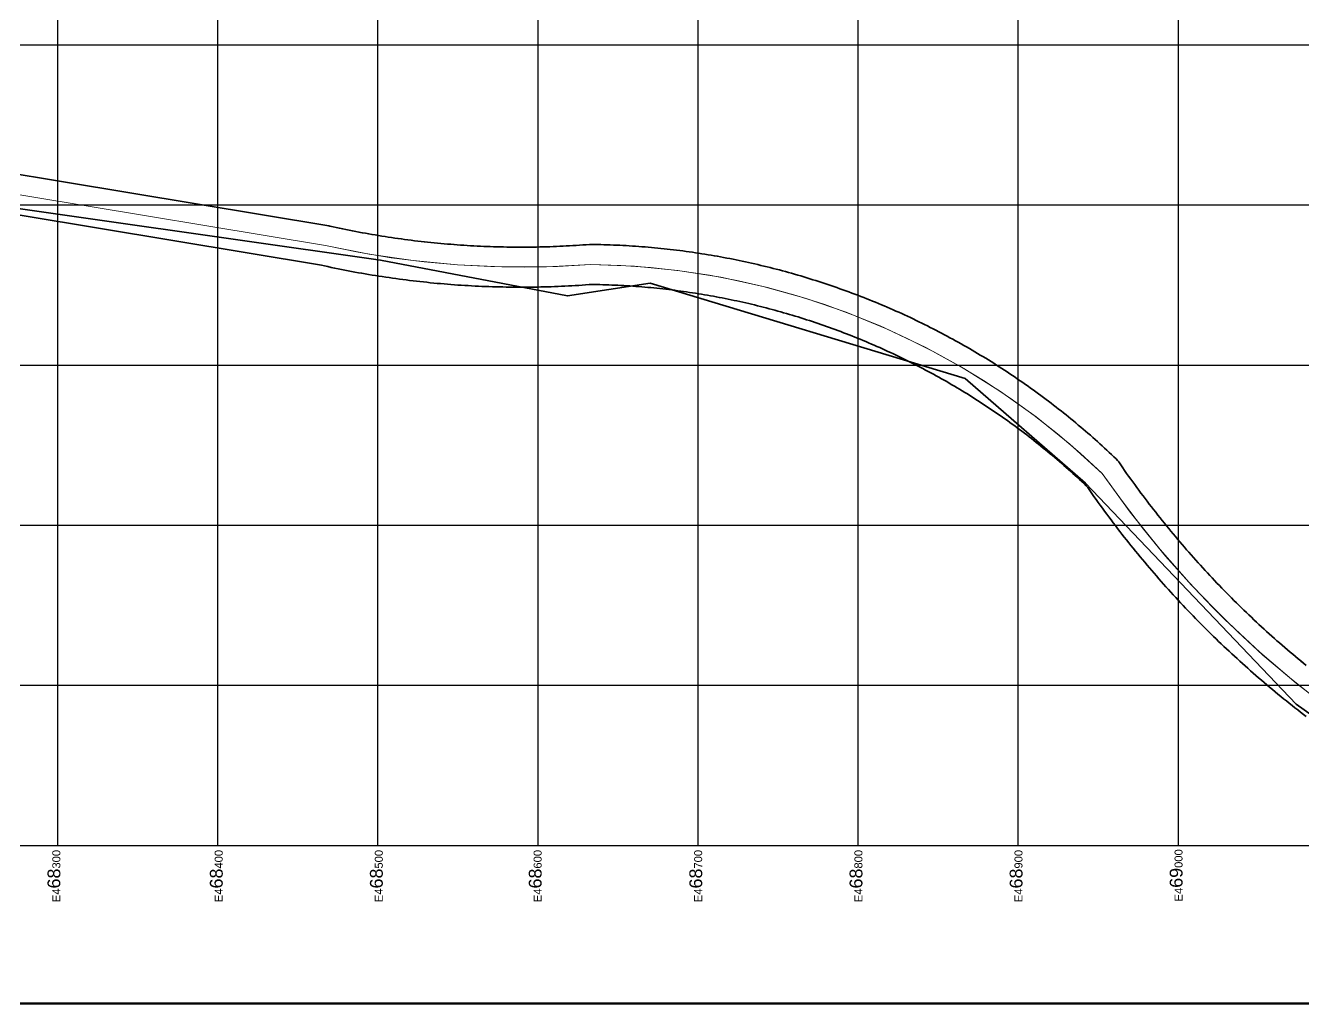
# Model space of a CAD drawing. Header units: millimetres. Extents: x 464536 to 476893, y 870501 to 881610.
# Drawn here: x 468280 to 469078, y 870501 to 871112 of the extents above; entities that cross this region are included whole.
import ezdxf

# ---------------------------------------------------------------- set-up
doc = ezdxf.new("R2010")
doc.units = ezdxf.units.MM
for name, color, linetype, lineweight in [('Center_1', 7, 'Continuous', 5), ('Lay out', 7, 'Continuous', 70), ('Proposed Road Net work', 7, 'Continuous', 35), ('Structure Plan Boundries', 7, 'Continuous', 35), ('Urban Agriculture-', 90, 'Continuous', 35)]:
    doc.layers.add(name, color=color, linetype=linetype, lineweight=lineweight)
doc.layers.add('Grid1', color=7, linetype='Continuous')

msp = doc.modelspace()

# ---------------------------------------------------------------- linework, layer by layer
at = {"layer": 'Center_1'}
msp.add_lwpolyline([(469086.35, 870691.3), (469069.37, 870704.8), (469052.86, 870718.9), (469036.85, 870733.56), (469021.37, 870748.77), (469006.43, 870764.51), (468992.05, 870780.76), (468978.24, 870797.51), (468965.03, 870814.73), (468952.43, 870832.4), (468938.75, 870844.99), (468924.59, 870857.03), (468909.96, 870868.5), (468894.89, 870879.39), (468879.39, 870889.67), (468863.51, 870899.33), (468847.25, 870908.35), (468830.65, 870916.72), (468813.73, 870924.43), (468796.52, 870931.46), (468779.05, 870937.8), (468761.33, 870943.45), (468743.41, 870948.39), (468725.31, 870952.62), (468707.05, 870956.13), (468688.67, 870958.91), (468670.19, 870960.96), (468651.64, 870962.28), (468633.06, 870962.87), (468612.24, 870961.63), (468591.38, 870961.17), (468570.52, 870961.49), (468549.69, 870962.58), (468528.91, 870964.43), (468508.22, 870967.06), (468487.63, 870970.46), (468467.19, 870974.61), (468095.16, 871036.26)], dxfattribs=at)
msp.add_polyline3d([(469097.21, 870683.16, 0), (469073.57, 870701.37, 0), (469050.83, 870720.7, 0), (469029.05, 870741.09, 0), (469008.27, 870762.51, 0), (468988.54, 870784.9, 0), (468969.91, 870808.21, 0), (468952.43, 870832.4, 0), (468932.27, 870850.62, 0), (468911.1, 870867.64, 0), (468888.98, 870883.42, 0), (468865.98, 870897.88, 0), (468842.18, 870910.99, 0), (468817.66, 870922.71, 0), (468792.51, 870932.98, 0), (468766.81, 870941.79, 0), (468740.64, 870949.09, 0), (468714.09, 870954.86, 0), (468687.25, 870959.09, 0), (468660.21, 870961.76, 0), (468633.06, 870962.87, 0), (468605.29, 870961.39, 0), (468577.47, 870961.3, 0), (468549.69, 870962.58, 0), (468522, 870965.23, 0), (468494.48, 870969.24, 0), (468467.19, 870974.61, 0), (468095.16, 871036.26, 0)], dxfattribs=at)
at = {"layer": 'Grid1'}
for p, q in [((468300, 870600), (468300, 881600)), ((468400, 870600), (468400, 881600)), ((468500, 870600), (468500, 881600)), ((468600, 870600), (468600, 881600)), ((468700, 870600), (468700, 881600)), ((468700, 870600), (468700, 881600)), ((468800, 870600), (468800, 881600)), ((468900, 870600), (468900, 881600)), ((469000, 870600), (469000, 881600)), ((464700, 871100), (472600, 871100)), ((464700, 871000), (472600, 871000)), ((464700, 870900), (472600, 870900)), ((464700, 870800), (472600, 870800)), ((464700, 870700), (472600, 870700)), ((464700, 870600), (472600, 870600)), ((464700, 870600), (472600, 870600))]:
    msp.add_line(p, q, dxfattribs=at)
at = {"layer": 'Lay out'}
msp.add_lwpolyline([(464536.42, 881609.88), (476892.82, 881609.88), (476892.82, 870501.32), (464536.42, 870501.32)], close=True, dxfattribs=at)
at = {"layer": 'Proposed Road Net work'}
for points in [[(468097.35, 871048.56, 0), (468469.3, 870986.93, 0), (468469.88, 870986.82, 0), (468471.92, 870986.37, 0), (468473.94, 870985.93, 0), (468475.96, 870985.5, 0), (468477.98, 870985.08, 0), (468480.01, 870984.66, 0), (468482.03, 870984.26, 0), (468484.06, 870983.86, 0), (468486.09, 870983.47, 0), (468488.12, 870983.08, 0), (468490.15, 870982.7, 0), (468492.18, 870982.34, 0), (468494.21, 870981.97, 0), (468496.25, 870981.62, 0), (468498.29, 870981.27, 0), (468500.32, 870980.94, 0), (468502.36, 870980.6, 0), (468504.4, 870980.28, 0), (468506.45, 870979.97, 0), (468508.49, 870979.66, 0), (468510.53, 870979.36, 0), (468512.58, 870979.07, 0), (468514.62, 870978.78, 0), (468516.67, 870978.5, 0), (468518.72, 870978.23, 0), (468520.77, 870977.97, 0), (468522.82, 870977.72, 0), (468524.87, 870977.47, 0), (468526.92, 870977.23, 0), (468528.97, 870977, 0), (468531.03, 870976.78, 0), (468533.08, 870976.56, 0), (468535.14, 870976.36, 0), (468537.19, 870976.16, 0), (468539.25, 870975.96, 0), (468541.31, 870975.78, 0), (468543.36, 870975.6, 0), (468545.42, 870975.43, 0), (468547.48, 870975.27, 0), (468549.54, 870975.12, 0), (468551.6, 870974.97, 0), (468553.66, 870974.83, 0), (468555.72, 870974.7, 0), (468557.79, 870974.58, 0), (468559.85, 870974.47, 0), (468561.91, 870974.36, 0), (468563.98, 870974.26, 0), (468566.04, 870974.17, 0), (468568.1, 870974.08, 0), (468570.17, 870974.01, 0), (468572.23, 870973.94, 0), (468574.3, 870973.88, 0), (468576.36, 870973.83, 0), (468578.43, 870973.78, 0), (468580.49, 870973.74, 0), (468582.56, 870973.71, 0), (468584.62, 870973.69, 0), (468586.69, 870973.68, 0), (468588.75, 870973.67, 0), (468590.82, 870973.67, 0), (468592.89, 870973.68, 0), (468594.95, 870973.7, 0), (468597.02, 870973.72, 0), (468599.08, 870973.76, 0), (468601.15, 870973.8, 0), (468603.21, 870973.84, 0), (468605.28, 870973.9, 0), (468607.34, 870973.96, 0), (468609.41, 870974.03, 0), (468611.47, 870974.11, 0), (468613.54, 870974.2, 0), (468615.6, 870974.29, 0), (468617.66, 870974.4, 0), (468619.72, 870974.51, 0), (468621.79, 870974.62, 0), (468623.85, 870974.75, 0), (468625.91, 870974.88, 0), (468627.97, 870975.02, 0), (468630.03, 870975.17, 0), (468632.11, 870975.33, 0), (468633.15, 870975.37, 0), (468635.19, 870975.34, 0), (468637.17, 870975.3, 0), (468639.15, 870975.26, 0), (468641.13, 870975.21, 0), (468643.11, 870975.15, 0), (468645.09, 870975.08, 0), (468647.07, 870975, 0), (468649.05, 870974.92, 0), (468651.03, 870974.83, 0), (468653.01, 870974.73, 0), (468654.99, 870974.62, 0), (468656.97, 870974.5, 0), (468658.95, 870974.38, 0), (468660.93, 870974.24, 0), (468662.9, 870974.1, 0), (468664.88, 870973.95, 0), (468666.85, 870973.8, 0), (468668.83, 870973.63, 0), (468670.8, 870973.46, 0), (468672.78, 870973.28, 0), (468674.75, 870973.09, 0), (468676.72, 870972.89, 0), (468678.69, 870972.68, 0), (468680.66, 870972.47, 0), (468682.63, 870972.25, 0), (468684.6, 870972.02, 0), (468686.57, 870971.78, 0), (468688.53, 870971.53, 0), (468690.5, 870971.28, 0), (468692.46, 870971.01, 0), (468694.43, 870970.74, 0), (468696.39, 870970.46, 0), (468698.35, 870970.18, 0), (468700.31, 870969.88, 0), (468702.27, 870969.58, 0), (468704.22, 870969.27, 0), (468706.18, 870968.95, 0), (468708.14, 870968.62, 0), (468710.09, 870968.29, 0), (468712.03, 870967.94, 0), (468713.99, 870967.59, 0), (468715.94, 870967.23, 0), (468717.89, 870966.87, 0), (468719.83, 870966.49, 0), (468721.78, 870966.11, 0), (468723.72, 870965.72, 0), (468725.66, 870965.32, 0), (468727.6, 870964.91, 0), (468729.54, 870964.49, 0), (468731.48, 870964.07, 0), (468733.41, 870963.64, 0), (468735.34, 870963.2, 0), (468737.27, 870962.75, 0), (468739.2, 870962.3, 0), (468741.13, 870961.84, 0), (468743.05, 870961.37, 0), (468744.98, 870960.89, 0), (468746.9, 870960.4, 0), (468748.82, 870959.91, 0), (468750.73, 870959.4, 0), (468752.65, 870958.89, 0), (468754.56, 870958.38, 0), (468756.47, 870957.85, 0), (468758.38, 870957.32, 0), (468760.29, 870956.77, 0), (468762.19, 870956.23, 0), (468764.09, 870955.67, 0), (468765.99, 870955.1, 0), (468767.89, 870954.53, 0), (468769.79, 870953.95, 0), (468771.68, 870953.36, 0), (468773.57, 870952.76, 0), (468775.46, 870952.16, 0), (468777.34, 870951.55, 0), (468779.22, 870950.93, 0), (468781.1, 870950.3, 0), (468782.98, 870949.67, 0), (468784.85, 870949.02, 0), (468786.73, 870948.37, 0), (468788.6, 870947.72, 0), (468790.46, 870947.05, 0), (468792.33, 870946.38, 0), (468794.19, 870945.7, 0), (468796.05, 870945.01, 0), (468797.9, 870944.31, 0), (468799.75, 870943.61, 0), (468801.6, 870942.89, 0), (468803.45, 870942.18, 0), (468805.29, 870941.45, 0), (468807.13, 870940.71, 0), (468808.97, 870939.97, 0), (468810.81, 870939.22, 0), (468812.64, 870938.47, 0), (468814.47, 870937.7, 0), (468816.29, 870936.93, 0), (468818.11, 870936.15, 0), (468819.93, 870935.36, 0), (468821.75, 870934.57, 0), (468823.56, 870933.77, 0), (468825.37, 870932.96, 0), (468827.17, 870932.14, 0), (468828.98, 870931.32, 0), (468830.78, 870930.48, 0), (468832.57, 870929.64, 0), (468834.36, 870928.8, 0), (468836.15, 870927.94, 0), (468837.94, 870927.08, 0), (468839.72, 870926.21, 0), (468841.5, 870925.34, 0), (468843.27, 870924.46, 0), (468845.04, 870923.57, 0), (468846.81, 870922.67, 0), (468848.57, 870921.76, 0), (468850.33, 870920.85, 0), (468852.09, 870919.93, 0), (468853.84, 870919, 0), (468855.59, 870918.07, 0), (468857.33, 870917.13, 0), (468859.07, 870916.18, 0), (468860.81, 870915.23, 0), (468862.54, 870914.26, 0), (468864.27, 870913.29, 0), (468865.99, 870912.32, 0), (468867.71, 870911.33, 0), (468869.42, 870910.35, 0), (468871.14, 870909.35, 0), (468872.85, 870908.34, 0), (468874.55, 870907.33, 0), (468876.25, 870906.31, 0), (468877.95, 870905.28, 0), (468879.64, 870904.25, 0), (468881.33, 870903.21, 0), (468883.01, 870902.17, 0), (468884.69, 870901.11, 0), (468886.36, 870900.05, 0), (468888.03, 870898.98, 0), (468889.7, 870897.91, 0), (468891.36, 870896.83, 0), (468893.01, 870895.74, 0), (468894.67, 870894.65, 0), (468896.31, 870893.54, 0), (468897.96, 870892.44, 0), (468899.6, 870891.32, 0), (468901.23, 870890.2, 0), (468902.86, 870889.07, 0), (468904.48, 870887.94, 0), (468906.1, 870886.79, 0), (468907.72, 870885.65, 0), (468909.33, 870884.49, 0), (468910.93, 870883.33, 0), (468912.54, 870882.16, 0), (468914.13, 870880.99, 0), (468915.72, 870879.81, 0), (468917.31, 870878.62, 0), (468918.89, 870877.42, 0), (468920.47, 870876.22, 0), (468922.04, 870875.01, 0), (468923.6, 870873.8, 0), (468925.17, 870872.58, 0), (468926.72, 870871.35, 0), (468928.27, 870870.12, 0), (468929.82, 870868.88, 0), (468931.36, 870867.64, 0), (468932.9, 870866.38, 0), (468934.43, 870865.13, 0), (468935.96, 870863.86, 0), (468937.48, 870862.59, 0), (468938.99, 870861.31, 0), (468940.5, 870860.03, 0), (468942.01, 870858.74, 0), (468943.51, 870857.44, 0), (468945, 870856.14, 0), (468946.49, 870854.83, 0), (468947.97, 870853.52, 0), (468949.45, 870852.2, 0), (468950.92, 870850.87, 0), (468952.39, 870849.54, 0), (468953.85, 870848.2, 0), (468955.31, 870846.85, 0), (468956.75, 870845.51, 0), (468958.2, 870844.15, 0), (468959.64, 870842.79, 0), (468961.06, 870841.44, 0), (468962, 870840.43, 0), (468962.72, 870839.49, 0), (468963.96, 870837.69, 0), (468965.2, 870835.91, 0), (468966.44, 870834.14, 0), (468967.69, 870832.37, 0), (468968.94, 870830.6, 0), (468970.2, 870828.84, 0), (468971.47, 870827.09, 0), (468972.75, 870825.33, 0), (468974.03, 870823.59, 0), (468975.31, 870821.84, 0), (468976.61, 870820.11, 0), (468977.9, 870818.37, 0), (468979.21, 870816.64, 0), (468980.52, 870814.92, 0), (468981.84, 870813.2, 0), (468983.16, 870811.48, 0), (468984.49, 870809.77, 0), (468985.83, 870808.07, 0), (468987.17, 870806.37, 0), (468988.52, 870804.67, 0), (468989.87, 870802.98, 0), (468991.23, 870801.3, 0), (468992.6, 870799.61, 0), (468993.97, 870797.94, 0), (468995.34, 870796.27, 0), (468996.73, 870794.6, 0), (468998.12, 870792.94, 0), (468999.51, 870791.28, 0), (469000.91, 870789.63, 0), (469002.32, 870787.98, 0), (469003.73, 870786.34, 0), (469005.15, 870784.7, 0), (469006.58, 870783.07, 0), (469008.01, 870781.44, 0), (469009.44, 870779.82, 0), (469010.89, 870778.21, 0), (469012.33, 870776.6, 0), (469013.79, 870774.99, 0), (469015.25, 870773.39, 0), (469016.71, 870771.79, 0), (469018.18, 870770.2, 0), (469019.66, 870768.62, 0), (469021.14, 870767.04, 0), (469022.63, 870765.46, 0), (469024.12, 870763.89, 0), (469025.62, 870762.33, 0), (469027.12, 870760.77, 0), (469028.63, 870759.22, 0), (469030.15, 870757.67, 0), (469031.67, 870756.13, 0), (469033.2, 870754.59, 0), (469034.73, 870753.06, 0), (469036.26, 870751.53, 0), (469037.81, 870750.01, 0), (469039.35, 870748.49, 0), (469040.91, 870746.98, 0), (469042.47, 870745.48, 0), (469044.03, 870743.98, 0), (469045.6, 870742.49, 0), (469047.18, 870741, 0), (469048.75, 870739.52, 0), (469050.34, 870738.04, 0), (469051.93, 870736.57, 0), (469053.53, 870735.11, 0), (469055.13, 870733.65, 0), (469056.73, 870732.19, 0), (469058.34, 870730.75, 0), (469059.96, 870729.3, 0), (469061.58, 870727.87, 0), (469063.21, 870726.44, 0), (469064.84, 870725.01, 0), (469066.48, 870723.59, 0), (469068.12, 870722.18, 0), (469069.77, 870720.77, 0), (469071.42, 870719.37, 0), (469073.07, 870717.98, 0), (469074.74, 870716.59, 0), (469076.4, 870715.2, 0), (469078.07, 870713.83, 0), (469079.75, 870712.45, 0)], [(468097.35, 871048.56, 0), (468469.3, 870986.93, 0), (468469.88, 870986.82, 0), (468471.92, 870986.37, 0), (468473.94, 870985.93, 0), (468475.96, 870985.5, 0), (468477.98, 870985.08, 0), (468480.01, 870984.66, 0), (468482.03, 870984.26, 0), (468484.06, 870983.86, 0), (468486.09, 870983.47, 0), (468488.12, 870983.08, 0), (468490.15, 870982.7, 0), (468492.18, 870982.34, 0), (468494.21, 870981.97, 0), (468496.25, 870981.62, 0), (468498.29, 870981.27, 0), (468500.32, 870980.94, 0), (468502.36, 870980.6, 0), (468504.4, 870980.28, 0), (468506.45, 870979.97, 0), (468508.49, 870979.66, 0), (468510.53, 870979.36, 0), (468512.58, 870979.07, 0), (468514.62, 870978.78, 0), (468516.67, 870978.5, 0), (468518.72, 870978.23, 0), (468520.77, 870977.97, 0), (468522.82, 870977.72, 0), (468524.87, 870977.47, 0), (468526.92, 870977.23, 0), (468528.97, 870977, 0), (468531.03, 870976.78, 0), (468533.08, 870976.56, 0), (468535.14, 870976.36, 0), (468537.19, 870976.16, 0), (468539.25, 870975.96, 0), (468541.31, 870975.78, 0), (468543.36, 870975.6, 0), (468545.42, 870975.43, 0), (468547.48, 870975.27, 0), (468549.54, 870975.12, 0), (468551.6, 870974.97, 0), (468553.66, 870974.83, 0), (468555.72, 870974.7, 0), (468557.79, 870974.58, 0), (468559.85, 870974.47, 0), (468561.91, 870974.36, 0), (468563.98, 870974.26, 0), (468566.04, 870974.17, 0), (468568.1, 870974.08, 0), (468570.17, 870974.01, 0), (468572.23, 870973.94, 0), (468574.3, 870973.88, 0), (468576.36, 870973.83, 0), (468578.43, 870973.78, 0), (468580.49, 870973.74, 0), (468582.56, 870973.71, 0), (468584.62, 870973.69, 0), (468586.69, 870973.68, 0), (468588.75, 870973.67, 0), (468590.82, 870973.67, 0), (468592.89, 870973.68, 0), (468594.95, 870973.7, 0), (468597.02, 870973.72, 0), (468599.08, 870973.76, 0), (468601.15, 870973.8, 0), (468603.21, 870973.84, 0), (468605.28, 870973.9, 0), (468607.34, 870973.96, 0), (468609.41, 870974.03, 0), (468611.47, 870974.11, 0), (468613.54, 870974.2, 0), (468615.6, 870974.29, 0), (468617.66, 870974.4, 0), (468619.72, 870974.51, 0), (468621.79, 870974.62, 0), (468623.85, 870974.75, 0), (468625.91, 870974.88, 0), (468627.97, 870975.02, 0), (468630.03, 870975.17, 0), (468632.11, 870975.33, 0), (468633.15, 870975.37, 0), (468635.19, 870975.34, 0), (468637.17, 870975.3, 0), (468639.15, 870975.26, 0), (468641.13, 870975.21, 0), (468643.11, 870975.15, 0), (468645.09, 870975.08, 0), (468647.07, 870975, 0), (468649.05, 870974.92, 0), (468651.03, 870974.83, 0), (468653.01, 870974.73, 0), (468654.99, 870974.62, 0), (468656.97, 870974.5, 0), (468658.95, 870974.38, 0), (468660.93, 870974.24, 0), (468662.9, 870974.1, 0), (468664.88, 870973.95, 0), (468666.85, 870973.8, 0), (468668.83, 870973.63, 0), (468670.8, 870973.46, 0), (468672.78, 870973.28, 0), (468674.75, 870973.09, 0), (468676.72, 870972.89, 0), (468678.69, 870972.68, 0), (468680.66, 870972.47, 0), (468682.63, 870972.25, 0), (468684.6, 870972.02, 0), (468686.57, 870971.78, 0), (468688.53, 870971.53, 0), (468690.5, 870971.28, 0), (468692.46, 870971.01, 0), (468694.43, 870970.74, 0), (468696.39, 870970.46, 0), (468698.35, 870970.18, 0), (468700.31, 870969.88, 0), (468702.27, 870969.58, 0), (468704.22, 870969.27, 0), (468706.18, 870968.95, 0), (468708.14, 870968.62, 0), (468710.09, 870968.29, 0), (468712.03, 870967.94, 0), (468713.99, 870967.59, 0), (468715.94, 870967.23, 0), (468717.89, 870966.87, 0), (468719.83, 870966.49, 0), (468721.78, 870966.11, 0), (468723.72, 870965.72, 0), (468725.66, 870965.32, 0), (468727.6, 870964.91, 0), (468729.54, 870964.49, 0), (468731.48, 870964.07, 0), (468733.41, 870963.64, 0), (468735.34, 870963.2, 0), (468737.27, 870962.75, 0), (468739.2, 870962.3, 0), (468741.13, 870961.84, 0), (468743.05, 870961.37, 0), (468744.98, 870960.89, 0), (468746.9, 870960.4, 0), (468748.82, 870959.91, 0), (468750.73, 870959.4, 0), (468752.65, 870958.89, 0), (468754.56, 870958.38, 0), (468756.47, 870957.85, 0), (468758.38, 870957.32, 0), (468760.29, 870956.77, 0), (468762.19, 870956.23, 0), (468764.09, 870955.67, 0), (468765.99, 870955.1, 0), (468767.89, 870954.53, 0), (468769.79, 870953.95, 0), (468771.68, 870953.36, 0), (468773.57, 870952.76, 0), (468775.46, 870952.16, 0), (468777.34, 870951.55, 0), (468779.22, 870950.93, 0), (468781.1, 870950.3, 0), (468782.98, 870949.67, 0), (468784.85, 870949.02, 0), (468786.73, 870948.37, 0), (468788.6, 870947.72, 0), (468790.46, 870947.05, 0), (468792.33, 870946.38, 0), (468794.19, 870945.7, 0), (468796.05, 870945.01, 0), (468797.9, 870944.31, 0), (468799.75, 870943.61, 0), (468801.6, 870942.89, 0), (468803.45, 870942.18, 0), (468805.29, 870941.45, 0), (468807.13, 870940.71, 0), (468808.97, 870939.97, 0), (468810.81, 870939.22, 0), (468812.64, 870938.47, 0), (468814.47, 870937.7, 0), (468816.29, 870936.93, 0), (468818.11, 870936.15, 0), (468819.93, 870935.36, 0), (468821.75, 870934.57, 0), (468823.56, 870933.77, 0), (468825.37, 870932.96, 0), (468827.17, 870932.14, 0), (468828.98, 870931.32, 0), (468830.78, 870930.48, 0), (468832.57, 870929.64, 0), (468834.36, 870928.8, 0), (468836.15, 870927.94, 0), (468837.94, 870927.08, 0), (468839.72, 870926.21, 0), (468841.5, 870925.34, 0), (468843.27, 870924.46, 0), (468845.04, 870923.57, 0), (468846.81, 870922.67, 0), (468848.57, 870921.76, 0), (468850.33, 870920.85, 0), (468852.09, 870919.93, 0), (468853.84, 870919, 0), (468855.59, 870918.07, 0), (468857.33, 870917.13, 0), (468859.07, 870916.18, 0), (468860.81, 870915.23, 0), (468862.54, 870914.26, 0), (468864.27, 870913.29, 0), (468865.99, 870912.32, 0), (468867.71, 870911.33, 0), (468869.42, 870910.35, 0), (468871.14, 870909.35, 0), (468872.85, 870908.34, 0), (468874.55, 870907.33, 0), (468876.25, 870906.31, 0), (468877.95, 870905.28, 0), (468879.64, 870904.25, 0), (468881.33, 870903.21, 0), (468883.01, 870902.17, 0), (468884.69, 870901.11, 0), (468886.36, 870900.05, 0), (468888.03, 870898.98, 0), (468889.7, 870897.91, 0), (468891.36, 870896.83, 0), (468893.01, 870895.74, 0), (468894.67, 870894.65, 0), (468896.31, 870893.54, 0), (468897.96, 870892.44, 0), (468899.6, 870891.32, 0), (468901.23, 870890.2, 0), (468902.86, 870889.07, 0), (468904.48, 870887.94, 0), (468906.1, 870886.79, 0), (468907.72, 870885.65, 0), (468909.33, 870884.49, 0), (468910.93, 870883.33, 0), (468912.54, 870882.16, 0), (468914.13, 870880.99, 0), (468915.72, 870879.81, 0), (468917.31, 870878.62, 0), (468918.89, 870877.42, 0), (468920.47, 870876.22, 0), (468922.04, 870875.01, 0), (468923.6, 870873.8, 0), (468925.17, 870872.58, 0), (468926.72, 870871.35, 0), (468928.27, 870870.12, 0), (468929.82, 870868.88, 0), (468931.36, 870867.64, 0), (468932.9, 870866.38, 0), (468934.43, 870865.13, 0), (468935.96, 870863.86, 0), (468937.48, 870862.59, 0), (468938.99, 870861.31, 0), (468940.5, 870860.03, 0), (468942.01, 870858.74, 0), (468943.51, 870857.44, 0), (468945, 870856.14, 0), (468946.49, 870854.83, 0), (468947.97, 870853.52, 0), (468949.45, 870852.2, 0), (468950.92, 870850.87, 0), (468952.39, 870849.54, 0), (468953.85, 870848.2, 0), (468955.31, 870846.85, 0), (468956.75, 870845.51, 0), (468958.2, 870844.15, 0), (468959.64, 870842.79, 0), (468961.06, 870841.44, 0), (468962, 870840.43, 0), (468962.72, 870839.49, 0), (468963.96, 870837.69, 0), (468965.2, 870835.91, 0), (468966.44, 870834.14, 0), (468967.69, 870832.37, 0), (468968.94, 870830.6, 0), (468970.2, 870828.84, 0), (468971.47, 870827.09, 0), (468972.75, 870825.33, 0), (468974.03, 870823.59, 0), (468975.31, 870821.84, 0), (468976.61, 870820.11, 0), (468977.9, 870818.37, 0), (468979.21, 870816.64, 0), (468980.52, 870814.92, 0), (468981.84, 870813.2, 0), (468983.16, 870811.48, 0), (468984.49, 870809.77, 0), (468985.83, 870808.07, 0), (468987.17, 870806.37, 0), (468988.52, 870804.67, 0), (468989.87, 870802.98, 0), (468991.23, 870801.3, 0), (468992.6, 870799.61, 0), (468993.97, 870797.94, 0), (468995.34, 870796.27, 0), (468996.73, 870794.6, 0), (468998.12, 870792.94, 0), (468999.51, 870791.28, 0), (469000.91, 870789.63, 0), (469002.32, 870787.98, 0), (469003.73, 870786.34, 0), (469005.15, 870784.7, 0), (469006.58, 870783.07, 0), (469008.01, 870781.44, 0), (469009.44, 870779.82, 0), (469010.89, 870778.21, 0), (469012.33, 870776.6, 0), (469013.79, 870774.99, 0), (469015.25, 870773.39, 0), (469016.71, 870771.79, 0), (469018.18, 870770.2, 0), (469019.66, 870768.62, 0), (469021.14, 870767.04, 0), (469022.63, 870765.46, 0), (469024.12, 870763.89, 0), (469025.62, 870762.33, 0), (469027.12, 870760.77, 0), (469028.63, 870759.22, 0), (469030.15, 870757.67, 0), (469031.67, 870756.13, 0), (469033.2, 870754.59, 0), (469034.73, 870753.06, 0), (469036.26, 870751.53, 0), (469037.81, 870750.01, 0), (469039.35, 870748.49, 0), (469040.91, 870746.98, 0), (469042.47, 870745.48, 0), (469044.03, 870743.98, 0), (469045.6, 870742.49, 0), (469047.18, 870741, 0), (469048.75, 870739.52, 0), (469050.34, 870738.04, 0), (469051.93, 870736.57, 0), (469053.53, 870735.11, 0), (469055.13, 870733.65, 0), (469056.73, 870732.19, 0), (469058.34, 870730.75, 0), (469059.96, 870729.3, 0), (469061.58, 870727.87, 0), (469063.21, 870726.44, 0), (469064.84, 870725.01, 0), (469066.48, 870723.59, 0), (469068.12, 870722.18, 0), (469069.77, 870720.77, 0), (469071.42, 870719.37, 0), (469073.07, 870717.98, 0), (469074.74, 870716.59, 0), (469076.4, 870715.2, 0), (469078.07, 870713.83, 0), (469079.75, 870712.45, 0)], [(469079.89, 870680.51, 0), (469078.1, 870681.88, 0), (469076.31, 870683.26, 0), (469074.53, 870684.64, 0), (469072.76, 870686.03, 0), (469070.99, 870687.43, 0), (469069.22, 870688.83, 0), (469067.46, 870690.24, 0), (469065.7, 870691.66, 0), (469063.95, 870693.08, 0), (469062.21, 870694.51, 0), (469060.47, 870695.94, 0), (469058.73, 870697.38, 0), (469057, 870698.83, 0), (469055.28, 870700.28, 0), (469053.56, 870701.74, 0), (469051.84, 870703.2, 0), (469050.13, 870704.68, 0), (469048.43, 870706.15, 0), (469046.73, 870707.64, 0), (469045.04, 870709.13, 0), (469043.35, 870710.62, 0), (469041.67, 870712.12, 0), (469039.99, 870713.63, 0), (469038.32, 870715.14, 0), (469036.65, 870716.66, 0), (469034.99, 870718.19, 0), (469033.33, 870719.72, 0), (469031.68, 870721.25, 0), (469030.04, 870722.8, 0), (469028.4, 870724.35, 0), (469026.77, 870725.9, 0), (469025.14, 870727.46, 0), (469023.52, 870729.03, 0), (469021.9, 870730.6, 0), (469020.29, 870732.18, 0), (469018.68, 870733.76, 0), (469017.08, 870735.35, 0), (469015.49, 870736.94, 0), (469013.9, 870738.54, 0), (469012.31, 870740.15, 0), (469010.74, 870741.76, 0), (469009.16, 870743.38, 0), (469007.6, 870745, 0), (469006.04, 870746.63, 0), (469004.48, 870748.26, 0), (469002.94, 870749.9, 0), (469001.39, 870751.55, 0), (468999.86, 870753.2, 0), (468998.33, 870754.85, 0), (468996.8, 870756.51, 0), (468995.28, 870758.18, 0), (468993.77, 870759.85, 0), (468992.26, 870761.53, 0), (468990.76, 870763.21, 0), (468989.26, 870764.9, 0), (468987.78, 870766.6, 0), (468986.29, 870768.29, 0), (468984.81, 870770, 0), (468983.34, 870771.71, 0), (468981.88, 870773.42, 0), (468980.42, 870775.14, 0), (468978.97, 870776.87, 0), (468977.52, 870778.6, 0), (468976.08, 870780.33, 0), (468974.65, 870782.07, 0), (468973.22, 870783.82, 0), (468971.8, 870785.57, 0), (468970.38, 870787.32, 0), (468968.97, 870789.08, 0), (468967.57, 870790.85, 0), (468966.17, 870792.62, 0), (468964.78, 870794.4, 0), (468963.4, 870796.18, 0), (468962.02, 870797.96, 0), (468960.65, 870799.75, 0), (468959.28, 870801.55, 0), (468957.92, 870803.35, 0), (468956.57, 870805.15, 0), (468955.23, 870806.96, 0), (468953.89, 870808.78, 0), (468952.55, 870810.59, 0), (468951.23, 870812.42, 0), (468949.91, 870814.25, 0), (468948.59, 870816.08, 0), (468947.29, 870817.92, 0), (468945.99, 870819.76, 0), (468944.69, 870821.61, 0), (468943.41, 870823.46, 0), (468942.87, 870824.24, 0), (468942.42, 870824.67, 0), (468941.06, 870825.96, 0), (468939.69, 870827.24, 0), (468938.3, 870828.53, 0), (468936.93, 870829.8, 0), (468935.54, 870831.07, 0), (468934.15, 870832.33, 0), (468932.76, 870833.59, 0), (468931.36, 870834.84, 0), (468929.95, 870836.09, 0), (468928.54, 870837.33, 0), (468927.12, 870838.56, 0), (468925.7, 870839.79, 0), (468924.27, 870841.01, 0), (468922.84, 870842.23, 0), (468921.4, 870843.44, 0), (468919.96, 870844.65, 0), (468918.52, 870845.84, 0), (468917.06, 870847.04, 0), (468915.61, 870848.22, 0), (468914.15, 870849.41, 0), (468912.68, 870850.58, 0), (468911.21, 870851.75, 0), (468909.73, 870852.91, 0), (468908.25, 870854.07, 0), (468906.77, 870855.22, 0), (468905.28, 870856.37, 0), (468903.78, 870857.5, 0), (468902.28, 870858.64, 0), (468900.78, 870859.76, 0), (468899.27, 870860.88, 0), (468897.76, 870862, 0), (468896.24, 870863.1, 0), (468894.72, 870864.21, 0), (468893.19, 870865.3, 0), (468891.66, 870866.39, 0), (468890.12, 870867.47, 0), (468888.58, 870868.55, 0), (468887.04, 870869.62, 0), (468885.49, 870870.68, 0), (468883.94, 870871.74, 0), (468882.38, 870872.79, 0), (468880.82, 870873.83, 0), (468879.25, 870874.87, 0), (468877.68, 870875.9, 0), (468876.1, 870876.93, 0), (468874.52, 870877.95, 0), (468872.94, 870878.96, 0), (468871.35, 870879.96, 0), (468869.76, 870880.96, 0), (468868.17, 870881.96, 0), (468866.57, 870882.94, 0), (468864.96, 870883.92, 0), (468863.36, 870884.89, 0), (468861.74, 870885.86, 0), (468860.13, 870886.82, 0), (468858.51, 870887.77, 0), (468856.89, 870888.72, 0), (468855.26, 870889.66, 0), (468853.63, 870890.59, 0), (468851.99, 870891.52, 0), (468850.35, 870892.43, 0), (468848.71, 870893.35, 0), (468847.06, 870894.25, 0), (468845.41, 870895.15, 0), (468843.76, 870896.04, 0), (468842.1, 870896.93, 0), (468840.44, 870897.81, 0), (468838.78, 870898.68, 0), (468837.11, 870899.54, 0), (468835.44, 870900.4, 0), (468833.76, 870901.25, 0), (468832.08, 870902.1, 0), (468830.4, 870902.94, 0), (468828.72, 870903.77, 0), (468827.03, 870904.59, 0), (468825.33, 870905.41, 0), (468823.64, 870906.21, 0), (468821.94, 870907.02, 0), (468820.24, 870907.81, 0), (468818.53, 870908.6, 0), (468816.82, 870909.38, 0), (468815.11, 870910.16, 0), (468813.4, 870910.93, 0), (468811.68, 870911.69, 0), (468809.96, 870912.44, 0), (468808.23, 870913.18, 0), (468806.5, 870913.92, 0), (468804.77, 870914.66, 0), (468803.04, 870915.38, 0), (468801.3, 870916.1, 0), (468799.56, 870916.81, 0), (468797.82, 870917.51, 0), (468796.08, 870918.21, 0), (468794.33, 870918.9, 0), (468792.58, 870919.58, 0), (468790.82, 870920.25, 0), (468789.07, 870920.92, 0), (468787.31, 870921.58, 0), (468785.55, 870922.24, 0), (468783.78, 870922.88, 0), (468782.02, 870923.52, 0), (468780.25, 870924.15, 0), (468778.47, 870924.78, 0), (468776.7, 870925.39, 0), (468774.92, 870926, 0), (468773.14, 870926.6, 0), (468771.36, 870927.2, 0), (468769.57, 870927.79, 0), (468767.79, 870928.37, 0), (468766, 870928.94, 0), (468764.2, 870929.5, 0), (468762.41, 870930.06, 0), (468760.61, 870930.61, 0), (468758.82, 870931.16, 0), (468757.01, 870931.69, 0), (468755.21, 870932.22, 0), (468753.41, 870932.74, 0), (468751.6, 870933.25, 0), (468749.79, 870933.76, 0), (468747.98, 870934.26, 0), (468746.16, 870934.75, 0), (468744.35, 870935.23, 0), (468742.53, 870935.71, 0), (468740.71, 870936.18, 0), (468738.89, 870936.64, 0), (468737.07, 870937.09, 0), (468735.24, 870937.54, 0), (468733.41, 870937.98, 0), (468731.58, 870938.41, 0), (468729.75, 870938.83, 0), (468727.92, 870939.25, 0), (468726.09, 870939.66, 0), (468724.25, 870940.06, 0), (468722.41, 870940.45, 0), (468720.58, 870940.84, 0), (468718.74, 870941.22, 0), (468716.89, 870941.59, 0), (468715.05, 870941.95, 0), (468713.2, 870942.31, 0), (468711.36, 870942.66, 0), (468709.51, 870943, 0), (468707.66, 870943.33, 0), (468705.81, 870943.66, 0), (468703.96, 870943.97, 0), (468702.11, 870944.28, 0), (468700.25, 870944.59, 0), (468698.39, 870944.88, 0), (468696.54, 870945.17, 0), (468694.68, 870945.45, 0), (468692.82, 870945.72, 0), (468690.96, 870945.98, 0), (468689.1, 870946.24, 0), (468687.24, 870946.49, 0), (468685.37, 870946.73, 0), (468683.51, 870946.96, 0), (468681.64, 870947.19, 0), (468679.78, 870947.41, 0), (468677.91, 870947.62, 0), (468676.04, 870947.82, 0), (468674.17, 870948.02, 0), (468672.3, 870948.21, 0), (468670.43, 870948.39, 0), (468668.56, 870948.56, 0), (468666.69, 870948.72, 0), (468664.82, 870948.88, 0), (468662.94, 870949.03, 0), (468661.07, 870949.17, 0), (468659.2, 870949.3, 0), (468657.32, 870949.43, 0), (468655.45, 870949.55, 0), (468653.57, 870949.66, 0), (468651.69, 870949.76, 0), (468649.82, 870949.86, 0), (468647.94, 870949.94, 0), (468646.06, 870950.02, 0), (468644.19, 870950.1, 0), (468642.31, 870950.16, 0), (468640.43, 870950.22, 0), (468638.55, 870950.27, 0), (468636.67, 870950.31, 0), (468634.79, 870950.34, 0), (468633.45, 870950.36, 0), (468631.88, 870950.24, 0), (468629.72, 870950.08, 0), (468627.57, 870949.94, 0), (468625.41, 870949.8, 0), (468623.26, 870949.67, 0), (468621.1, 870949.54, 0), (468618.95, 870949.43, 0), (468616.79, 870949.32, 0), (468614.63, 870949.22, 0), (468612.47, 870949.13, 0), (468610.32, 870949.05, 0), (468608.16, 870948.98, 0), (468606, 870948.91, 0), (468603.84, 870948.85, 0), (468601.68, 870948.8, 0), (468599.52, 870948.76, 0), (468597.36, 870948.73, 0), (468595.2, 870948.7, 0), (468593.04, 870948.68, 0), (468590.88, 870948.67, 0), (468588.73, 870948.67, 0), (468586.56, 870948.68, 0), (468584.41, 870948.69, 0), (468582.25, 870948.72, 0), (468580.09, 870948.75, 0), (468577.93, 870948.79, 0), (468575.77, 870948.83, 0), (468573.61, 870948.89, 0), (468571.45, 870948.95, 0), (468569.29, 870949.02, 0), (468567.13, 870949.1, 0), (468564.98, 870949.19, 0), (468562.82, 870949.29, 0), (468560.66, 870949.39, 0), (468558.51, 870949.5, 0), (468556.35, 870949.62, 0), (468554.19, 870949.75, 0), (468552.04, 870949.89, 0), (468549.88, 870950.03, 0), (468547.73, 870950.18, 0), (468545.58, 870950.34, 0), (468543.42, 870950.51, 0), (468541.27, 870950.69, 0), (468539.12, 870950.88, 0), (468536.97, 870951.07, 0), (468534.82, 870951.27, 0), (468532.67, 870951.48, 0), (468530.52, 870951.7, 0), (468528.37, 870951.92, 0), (468526.22, 870952.15, 0), (468524.08, 870952.4, 0), (468521.93, 870952.65, 0), (468519.79, 870952.9, 0), (468517.65, 870953.17, 0), (468515.5, 870953.44, 0), (468513.36, 870953.72, 0), (468511.22, 870954.01, 0), (468509.08, 870954.31, 0), (468506.95, 870954.62, 0), (468504.81, 870954.93, 0), (468502.67, 870955.25, 0), (468500.54, 870955.58, 0), (468498.41, 870955.92, 0), (468496.27, 870956.27, 0), (468494.14, 870956.62, 0), (468492.01, 870956.98, 0), (468489.89, 870957.35, 0), (468487.76, 870957.73, 0), (468485.64, 870958.11, 0), (468483.51, 870958.51, 0), (468481.39, 870958.91, 0), (468479.27, 870959.32, 0), (468477.15, 870959.74, 0), (468475.03, 870960.16, 0), (468472.92, 870960.6, 0), (468470.8, 870961.04, 0), (468468.69, 870961.49, 0), (468466.58, 870961.95, 0), (468464.82, 870962.33, 0), (468092.98, 871023.95, 0)], [(469079.89, 870680.51, 0), (469078.1, 870681.88, 0), (469076.31, 870683.26, 0), (469074.53, 870684.64, 0), (469072.76, 870686.03, 0), (469070.99, 870687.43, 0), (469069.22, 870688.83, 0), (469067.46, 870690.24, 0), (469065.7, 870691.66, 0), (469063.95, 870693.08, 0), (469062.21, 870694.51, 0), (469060.47, 870695.94, 0), (469058.73, 870697.38, 0), (469057, 870698.83, 0), (469055.28, 870700.28, 0), (469053.56, 870701.74, 0), (469051.84, 870703.2, 0), (469050.13, 870704.68, 0), (469048.43, 870706.15, 0), (469046.73, 870707.64, 0), (469045.04, 870709.13, 0), (469043.35, 870710.62, 0), (469041.67, 870712.12, 0), (469039.99, 870713.63, 0), (469038.32, 870715.14, 0), (469036.65, 870716.66, 0), (469034.99, 870718.19, 0), (469033.33, 870719.72, 0), (469031.68, 870721.25, 0), (469030.04, 870722.8, 0), (469028.4, 870724.35, 0), (469026.77, 870725.9, 0), (469025.14, 870727.46, 0), (469023.52, 870729.03, 0), (469021.9, 870730.6, 0), (469020.29, 870732.18, 0), (469018.68, 870733.76, 0), (469017.08, 870735.35, 0), (469015.49, 870736.94, 0), (469013.9, 870738.54, 0), (469012.31, 870740.15, 0), (469010.74, 870741.76, 0), (469009.16, 870743.38, 0), (469007.6, 870745, 0), (469006.04, 870746.63, 0), (469004.48, 870748.26, 0), (469002.94, 870749.9, 0), (469001.39, 870751.55, 0), (468999.86, 870753.2, 0), (468998.33, 870754.85, 0), (468996.8, 870756.51, 0), (468995.28, 870758.18, 0), (468993.77, 870759.85, 0), (468992.26, 870761.53, 0), (468990.76, 870763.21, 0), (468989.26, 870764.9, 0), (468987.78, 870766.6, 0), (468986.29, 870768.29, 0), (468984.81, 870770, 0), (468983.34, 870771.71, 0), (468981.88, 870773.42, 0), (468980.42, 870775.14, 0), (468978.97, 870776.87, 0), (468977.52, 870778.6, 0), (468976.08, 870780.33, 0), (468974.65, 870782.07, 0), (468973.22, 870783.82, 0), (468971.8, 870785.57, 0), (468970.38, 870787.32, 0), (468968.97, 870789.08, 0), (468967.57, 870790.85, 0), (468966.17, 870792.62, 0), (468964.78, 870794.4, 0), (468963.4, 870796.18, 0), (468962.02, 870797.96, 0), (468960.65, 870799.75, 0), (468959.28, 870801.55, 0), (468957.92, 870803.35, 0), (468956.57, 870805.15, 0), (468955.23, 870806.96, 0), (468953.89, 870808.78, 0), (468952.55, 870810.59, 0), (468951.23, 870812.42, 0), (468949.91, 870814.25, 0), (468948.59, 870816.08, 0), (468947.29, 870817.92, 0), (468945.99, 870819.76, 0), (468944.69, 870821.61, 0), (468943.41, 870823.46, 0), (468942.87, 870824.24, 0), (468942.42, 870824.67, 0), (468941.06, 870825.96, 0), (468939.69, 870827.24, 0), (468938.3, 870828.53, 0), (468936.93, 870829.8, 0), (468935.54, 870831.07, 0), (468934.15, 870832.33, 0), (468932.76, 870833.59, 0), (468931.36, 870834.84, 0), (468929.95, 870836.09, 0), (468928.54, 870837.33, 0), (468927.12, 870838.56, 0), (468925.7, 870839.79, 0), (468924.27, 870841.01, 0), (468922.84, 870842.23, 0), (468921.4, 870843.44, 0), (468919.96, 870844.65, 0), (468918.52, 870845.84, 0), (468917.06, 870847.04, 0), (468915.61, 870848.22, 0), (468914.15, 870849.41, 0), (468912.68, 870850.58, 0), (468911.21, 870851.75, 0), (468909.73, 870852.91, 0), (468908.25, 870854.07, 0), (468906.77, 870855.22, 0), (468905.28, 870856.37, 0), (468903.78, 870857.5, 0), (468902.28, 870858.64, 0), (468900.78, 870859.76, 0), (468899.27, 870860.88, 0), (468897.76, 870862, 0), (468896.24, 870863.1, 0), (468894.72, 870864.21, 0), (468893.19, 870865.3, 0), (468891.66, 870866.39, 0), (468890.12, 870867.47, 0), (468888.58, 870868.55, 0), (468887.04, 870869.62, 0), (468885.49, 870870.68, 0), (468883.94, 870871.74, 0), (468882.38, 870872.79, 0), (468880.82, 870873.83, 0), (468879.25, 870874.87, 0), (468877.68, 870875.9, 0), (468876.1, 870876.93, 0), (468874.52, 870877.95, 0), (468872.94, 870878.96, 0), (468871.35, 870879.96, 0), (468869.76, 870880.96, 0), (468868.17, 870881.96, 0), (468866.57, 870882.94, 0), (468864.96, 870883.92, 0), (468863.36, 870884.89, 0), (468861.74, 870885.86, 0), (468860.13, 870886.82, 0), (468858.51, 870887.77, 0), (468856.89, 870888.72, 0), (468855.26, 870889.66, 0), (468853.63, 870890.59, 0), (468851.99, 870891.52, 0), (468850.35, 870892.43, 0), (468848.71, 870893.35, 0), (468847.06, 870894.25, 0), (468845.41, 870895.15, 0), (468843.76, 870896.04, 0), (468842.1, 870896.93, 0), (468840.44, 870897.81, 0), (468838.78, 870898.68, 0), (468837.11, 870899.54, 0), (468835.44, 870900.4, 0), (468833.76, 870901.25, 0), (468832.08, 870902.1, 0), (468830.4, 870902.94, 0), (468828.72, 870903.77, 0), (468827.03, 870904.59, 0), (468825.33, 870905.41, 0), (468823.64, 870906.21, 0), (468821.94, 870907.02, 0), (468820.24, 870907.81, 0), (468818.53, 870908.6, 0), (468816.82, 870909.38, 0), (468815.11, 870910.16, 0), (468813.4, 870910.93, 0), (468811.68, 870911.69, 0), (468809.96, 870912.44, 0), (468808.23, 870913.18, 0), (468806.5, 870913.92, 0), (468804.77, 870914.66, 0), (468803.04, 870915.38, 0), (468801.3, 870916.1, 0), (468799.56, 870916.81, 0), (468797.82, 870917.51, 0), (468796.08, 870918.21, 0), (468794.33, 870918.9, 0), (468792.58, 870919.58, 0), (468790.82, 870920.25, 0), (468789.07, 870920.92, 0), (468787.31, 870921.58, 0), (468785.55, 870922.24, 0), (468783.78, 870922.88, 0), (468782.02, 870923.52, 0), (468780.25, 870924.15, 0), (468778.47, 870924.78, 0), (468776.7, 870925.39, 0), (468774.92, 870926, 0), (468773.14, 870926.6, 0), (468771.36, 870927.2, 0), (468769.57, 870927.79, 0), (468767.79, 870928.37, 0), (468766, 870928.94, 0), (468764.2, 870929.5, 0), (468762.41, 870930.06, 0), (468760.61, 870930.61, 0), (468758.82, 870931.16, 0), (468757.01, 870931.69, 0), (468755.21, 870932.22, 0), (468753.41, 870932.74, 0), (468751.6, 870933.25, 0), (468749.79, 870933.76, 0), (468747.98, 870934.26, 0), (468746.16, 870934.75, 0), (468744.35, 870935.23, 0), (468742.53, 870935.71, 0), (468740.71, 870936.18, 0), (468738.89, 870936.64, 0), (468737.07, 870937.09, 0), (468735.24, 870937.54, 0), (468733.41, 870937.98, 0), (468731.58, 870938.41, 0), (468729.75, 870938.83, 0), (468727.92, 870939.25, 0), (468726.09, 870939.66, 0), (468724.25, 870940.06, 0), (468722.41, 870940.45, 0), (468720.58, 870940.84, 0), (468718.74, 870941.22, 0), (468716.89, 870941.59, 0), (468715.05, 870941.95, 0), (468713.2, 870942.31, 0), (468711.36, 870942.66, 0), (468709.51, 870943, 0), (468707.66, 870943.33, 0), (468705.81, 870943.66, 0), (468703.96, 870943.97, 0), (468702.11, 870944.28, 0), (468700.25, 870944.59, 0), (468698.39, 870944.88, 0), (468696.54, 870945.17, 0), (468694.68, 870945.45, 0), (468692.82, 870945.72, 0), (468690.96, 870945.98, 0), (468689.1, 870946.24, 0), (468687.24, 870946.49, 0), (468685.37, 870946.73, 0), (468683.51, 870946.96, 0), (468681.64, 870947.19, 0), (468679.78, 870947.41, 0), (468677.91, 870947.62, 0), (468676.04, 870947.82, 0), (468674.17, 870948.02, 0), (468672.3, 870948.21, 0), (468670.43, 870948.39, 0), (468668.56, 870948.56, 0), (468666.69, 870948.72, 0), (468664.82, 870948.88, 0), (468662.94, 870949.03, 0), (468661.07, 870949.17, 0), (468659.2, 870949.3, 0), (468657.32, 870949.43, 0), (468655.45, 870949.55, 0), (468653.57, 870949.66, 0), (468651.69, 870949.76, 0), (468649.82, 870949.86, 0), (468647.94, 870949.94, 0), (468646.06, 870950.02, 0), (468644.19, 870950.1, 0), (468642.31, 870950.16, 0), (468640.43, 870950.22, 0), (468638.55, 870950.27, 0), (468636.67, 870950.31, 0), (468634.79, 870950.34, 0), (468633.45, 870950.36, 0), (468631.88, 870950.24, 0), (468629.72, 870950.08, 0), (468627.57, 870949.94, 0), (468625.41, 870949.8, 0), (468623.26, 870949.67, 0), (468621.1, 870949.54, 0), (468618.95, 870949.43, 0), (468616.79, 870949.32, 0), (468614.63, 870949.22, 0), (468612.47, 870949.13, 0), (468610.32, 870949.05, 0), (468608.16, 870948.98, 0), (468606, 870948.91, 0), (468603.84, 870948.85, 0), (468601.68, 870948.8, 0), (468599.52, 870948.76, 0), (468597.36, 870948.73, 0), (468595.2, 870948.7, 0), (468593.04, 870948.68, 0), (468590.88, 870948.67, 0), (468588.73, 870948.67, 0), (468586.56, 870948.68, 0), (468584.41, 870948.69, 0), (468582.25, 870948.72, 0), (468580.09, 870948.75, 0), (468577.93, 870948.79, 0), (468575.77, 870948.83, 0), (468573.61, 870948.89, 0), (468571.45, 870948.95, 0), (468569.29, 870949.02, 0), (468567.13, 870949.1, 0), (468564.98, 870949.19, 0), (468562.82, 870949.29, 0), (468560.66, 870949.39, 0), (468558.51, 870949.5, 0), (468556.35, 870949.62, 0), (468554.19, 870949.75, 0), (468552.04, 870949.89, 0), (468549.88, 870950.03, 0), (468547.73, 870950.18, 0), (468545.58, 870950.34, 0), (468543.42, 870950.51, 0), (468541.27, 870950.69, 0), (468539.12, 870950.88, 0), (468536.97, 870951.07, 0), (468534.82, 870951.27, 0), (468532.67, 870951.48, 0), (468530.52, 870951.7, 0), (468528.37, 870951.92, 0), (468526.22, 870952.15, 0), (468524.08, 870952.4, 0), (468521.93, 870952.65, 0), (468519.79, 870952.9, 0), (468517.65, 870953.17, 0), (468515.5, 870953.44, 0), (468513.36, 870953.72, 0), (468511.22, 870954.01, 0), (468509.08, 870954.31, 0), (468506.95, 870954.62, 0), (468504.81, 870954.93, 0), (468502.67, 870955.25, 0), (468500.54, 870955.58, 0), (468498.41, 870955.92, 0), (468496.27, 870956.27, 0), (468494.14, 870956.62, 0), (468492.01, 870956.98, 0), (468489.89, 870957.35, 0), (468487.76, 870957.73, 0), (468485.64, 870958.11, 0), (468483.51, 870958.51, 0), (468481.39, 870958.91, 0), (468479.27, 870959.32, 0), (468477.15, 870959.74, 0), (468475.03, 870960.16, 0), (468472.92, 870960.6, 0), (468470.8, 870961.04, 0), (468468.69, 870961.49, 0), (468466.58, 870961.95, 0), (468464.82, 870962.33, 0), (468092.98, 871023.95, 0)]]:
    msp.add_polyline3d(points, dxfattribs=at)
at = {"layer": 'Structure Plan Boundries'}
msp.add_lwpolyline([(470101.64, 870627.12), (469797.49, 870633.64), (469456.37, 870637.63), (469192.73, 870604.02), (469073.67, 870688.16), (468941.9, 870826.27), (468866.76, 870891.62), (468670, 870951.2), (468618.3, 870943.21), (468501.62, 870965.44), (468225.3, 871004.86)], dxfattribs=at)
msp.add_lwpolyline([(470101.64, 870627.12), (469797.49, 870633.64), (469456.37, 870637.63), (469192.73, 870604.02), (469073.67, 870688.16), (468941.9, 870826.27), (468866.76, 870891.62), (468670, 870951.2), (468618.3, 870943.21), (468501.62, 870965.44), (468225.3, 871004.86)], dxfattribs=at)
at = {"layer": 'Urban Agriculture-'}
msp.add_lwpolyline([(469079.75, 870712.45), (469078.08, 870713.82), (469078.07, 870713.83), (469076.41, 870715.19), (469076.4, 870715.2), (469074.75, 870716.57), (469074.74, 870716.59), (469073.07, 870717.98), (469073.06, 870717.99), (469071.42, 870719.37), (469071.42, 870719.37), (469069.77, 870720.77), (469069.76, 870720.78), (469068.12, 870722.18), (469066.48, 870723.59), (469066.48, 870723.59), (469064.85, 870725.01), (469064.84, 870725.01), (469063.21, 870726.44), (469061.58, 870727.87), (469059.98, 870729.29), (469059.96, 870729.3), (469058.35, 870730.74), (469058.34, 870730.75), (469056.74, 870732.19), (469056.73, 870732.19), (469055.14, 870733.64), (469055.13, 870733.65), (469053.53, 870735.11), (469051.93, 870736.57), (469051.93, 870736.57), (469050.35, 870738.04), (469050.34, 870738.04), (469048.75, 870739.52), (469048.75, 870739.52), (469047.17, 870741), (469045.6, 870742.49), (469045.6, 870742.49), (469044.03, 870743.98), (469044.02, 870743.99), (469042.48, 870745.47), (469042.47, 870745.48), (469040.91, 870746.99), (469039.36, 870748.49), (469039.35, 870748.49), (469037.81, 870750), (469037.81, 870750.01), (469036.26, 870751.53), (469036.26, 870751.54), (469034.73, 870753.06), (469033.2, 870754.59), (469031.67, 870756.12), (469031.67, 870756.13), (469030.15, 870757.67), (469030.14, 870757.67), (469028.63, 870759.22), (469027.14, 870760.75), (469027.12, 870760.77), (469025.62, 870762.33), (469024.12, 870763.89), (469024.11, 870763.9), (469022.64, 870765.45), (469022.63, 870765.46), (469021.14, 870767.04), (469019.66, 870768.61), (469019.66, 870768.62), (469018.18, 870770.2), (469018.18, 870770.21), (469016.71, 870771.79), (469016.71, 870771.8), (469015.25, 870773.39), (469015.23, 870773.4), (469013.79, 870774.99), (469013.78, 870775), (469012.34, 870776.59), (469012.33, 870776.6), (469010.89, 870778.21), (469010.88, 870778.21), (469009.44, 870779.82), (469009.43, 870779.84), (469008.01, 870781.44), (469008, 870781.46), (469006.58, 870783.07), (469006.57, 870783.08), (469005.15, 870784.7), (469005.15, 870784.71), (469003.73, 870786.34), (469002.32, 870787.98), (469002.32, 870787.98), (469000.91, 870789.63), (469000.91, 870789.64), (468999.52, 870791.27), (468999.51, 870791.28), (468998.12, 870792.94), (468998.12, 870792.94), (468996.73, 870794.6), (468995.35, 870796.26), (468995.34, 870796.27), (468993.97, 870797.94), (468992.6, 870799.61), (468992.59, 870799.62), (468991.23, 870801.3), (468991.23, 870801.3), (468989.88, 870802.96), (468989.87, 870802.98), (468988.52, 870804.67), (468988.52, 870804.67), (468987.17, 870806.37), (468987.16, 870806.37), (468985.83, 870808.07), (468984.49, 870809.77), (468984.49, 870809.77), (468983.16, 870811.48), (468983.15, 870811.5), (468981.85, 870813.19), (468981.84, 870813.2), (468980.52, 870814.92), (468980.52, 870814.92), (468979.21, 870816.64), (468977.9, 870818.37), (468976.61, 870820.1), (468976.61, 870820.11), (468975.32, 870821.84), (468975.31, 870821.84), (468974.04, 870823.57), (468974.03, 870823.59), (468972.75, 870825.34), (468971.47, 870827.08), (468971.47, 870827.09), (468970.2, 870828.84), (468968.94, 870830.6), (468968.94, 870830.61), (468967.69, 870832.37), (468967.69, 870832.37), (468966.44, 870834.14), (468965.2, 870835.91), (468965.2, 870835.91), (468963.97, 870837.68), (468963.96, 870837.69), (468962.72, 870839.49), (468962, 870840.43), (468961.06, 870841.44), (468959.64, 870842.79), (468958.2, 870844.15), (468956.76, 870845.51), (468956.75, 870845.51), (468955.31, 870846.85), (468955.31, 870846.86), (468953.85, 870848.2), (468952.39, 870849.54), (468950.92, 870850.87), (468949.45, 870852.2), (468947.97, 870853.52), (468946.49, 870854.83), (468945, 870856.14), (468943.51, 870857.44), (468942.01, 870858.74), (468940.5, 870860.03), (468938.99, 870861.31), (468937.48, 870862.59), (468935.96, 870863.86), (468934.43, 870865.13), (468932.9, 870866.38), (468931.36, 870867.64), (468929.82, 870868.88), (468928.27, 870870.12), (468926.72, 870871.35), (468925.17, 870872.58), (468923.6, 870873.8), (468922.04, 870875.01), (468920.47, 870876.22), (468918.89, 870877.42), (468917.31, 870878.62), (468915.72, 870879.81), (468914.13, 870880.99), (468912.54, 870882.16), (468910.93, 870883.33), (468909.33, 870884.49), (468907.72, 870885.65), (468906.1, 870886.79), (468904.48, 870887.94), (468902.86, 870889.07), (468901.23, 870890.2), (468899.6, 870891.32), (468897.96, 870892.44), (468896.31, 870893.54), (468894.67, 870894.65), (468893.01, 870895.74), (468891.36, 870896.83), (468889.7, 870897.91), (468888.03, 870898.98), (468886.36, 870900.05), (468884.69, 870901.11), (468883.01, 870902.17), (468881.33, 870903.21), (468879.64, 870904.25), (468877.95, 870905.28), (468876.25, 870906.31), (468874.55, 870907.33), (468872.85, 870908.34), (468871.14, 870909.35), (468869.42, 870910.35), (468867.71, 870911.33), (468865.99, 870912.32), (468864.27, 870913.29), (468862.54, 870914.26), (468860.81, 870915.23), (468859.07, 870916.18), (468857.33, 870917.13), (468855.59, 870918.07), (468853.84, 870919), (468852.09, 870919.93), (468850.33, 870920.85), (468848.57, 870921.76), (468846.81, 870922.67), (468845.04, 870923.57), (468843.27, 870924.46), (468841.5, 870925.34), (468839.72, 870926.21), (468837.94, 870927.08), (468836.15, 870927.94), (468834.36, 870928.8), (468832.57, 870929.64), (468830.78, 870930.48), (468828.98, 870931.32), (468827.17, 870932.14), (468825.37, 870932.96), (468823.56, 870933.77), (468821.75, 870934.57), (468819.93, 870935.36), (468818.11, 870936.15), (468816.29, 870936.93), (468814.47, 870937.7), (468812.64, 870938.47), (468810.81, 870939.22), (468808.97, 870939.97), (468807.13, 870940.71), (468805.29, 870941.45), (468803.45, 870942.18), (468801.6, 870942.89), (468799.75, 870943.61), (468797.9, 870944.31), (468796.05, 870945.01), (468794.19, 870945.7), (468792.33, 870946.38), (468790.46, 870947.05), (468788.6, 870947.72), (468786.73, 870948.37), (468784.85, 870949.02), (468782.98, 870949.67), (468781.1, 870950.3), (468779.22, 870950.93), (468777.34, 870951.55), (468775.46, 870952.16), (468773.57, 870952.76), (468771.68, 870953.36), (468769.79, 870953.95), (468767.89, 870954.53), (468765.99, 870955.1), (468764.09, 870955.67), (468762.19, 870956.23), (468760.29, 870956.77), (468758.38, 870957.32), (468756.47, 870957.85), (468754.56, 870958.38), (468752.65, 870958.89), (468750.73, 870959.4), (468748.82, 870959.91), (468746.9, 870960.4), (468744.98, 870960.89), (468743.05, 870961.37), (468741.13, 870961.84), (468739.2, 870962.3), (468737.27, 870962.75), (468735.34, 870963.2), (468733.41, 870963.64), (468731.48, 870964.07), (468729.54, 870964.49), (468727.6, 870964.91), (468725.66, 870965.32), (468723.72, 870965.72), (468721.78, 870966.11), (468719.83, 870966.49), (468717.89, 870966.87), (468715.94, 870967.23), (468713.99, 870967.59), (468712.03, 870967.94), (468710.09, 870968.29), (468708.14, 870968.62), (468706.18, 870968.95), (468704.22, 870969.27), (468702.27, 870969.58), (468700.31, 870969.88), (468698.35, 870970.18), (468696.39, 870970.46), (468694.43, 870970.74), (468692.46, 870971.01), (468690.5, 870971.28), (468688.53, 870971.53), (468686.57, 870971.78), (468684.6, 870972.02), (468682.63, 870972.25), (468680.66, 870972.47), (468678.69, 870972.68), (468676.72, 870972.89), (468674.75, 870973.09), (468672.78, 870973.28), (468670.8, 870973.46), (468668.83, 870973.63), (468666.85, 870973.8), (468664.88, 870973.95), (468662.9, 870974.1), (468660.93, 870974.24), (468658.95, 870974.38), (468656.97, 870974.5), (468654.99, 870974.62), (468653.01, 870974.73), (468651.03, 870974.83), (468649.05, 870974.92), (468647.07, 870975), (468645.09, 870975.08), (468643.11, 870975.15), (468641.13, 870975.21), (468639.15, 870975.26), (468637.17, 870975.3), (468635.19, 870975.34), (468633.23, 870975.36), (468633.15, 870975.37), (468633.06, 870975.37), (468632.11, 870975.33), (468630.03, 870975.17), (468630.01, 870975.17), (468627.97, 870975.02), (468625.91, 870974.88), (468625.91, 870974.88), (468623.85, 870974.75), (468623.84, 870974.75), (468621.79, 870974.62), (468621.77, 870974.62), (468619.73, 870974.51), (468619.72, 870974.51), (468617.66, 870974.4), (468617.66, 870974.4), (468615.62, 870974.29), (468615.6, 870974.29), (468613.54, 870974.2), (468613.52, 870974.2), (468611.48, 870974.11), (468611.47, 870974.11), (468609.41, 870974.03), (468607.36, 870973.96), (468607.34, 870973.96), (468605.28, 870973.9), (468605.26, 870973.9), (468603.22, 870973.84), (468603.21, 870973.84), (468601.15, 870973.8), (468599.08, 870973.76), (468599.08, 870973.76), (468597.02, 870973.72), (468597, 870973.72), (468594.96, 870973.7), (468594.95, 870973.7), (468592.89, 870973.68), (468590.82, 870973.67), (468590.82, 870973.67), (468588.75, 870973.67), (468588.74, 870973.67), (468586.69, 870973.68), (468586.67, 870973.68), (468584.62, 870973.69), (468582.56, 870973.71), (468582.55, 870973.71), (468580.51, 870973.74), (468580.49, 870973.74), (468578.44, 870973.78), (468578.43, 870973.78), (468576.37, 870973.83), (468576.36, 870973.83), (468574.3, 870973.88), (468572.23, 870973.94), (468572.22, 870973.94), (468570.18, 870974.01), (468570.17, 870974.01), (468568.11, 870974.08), (468568.1, 870974.08), (468566.04, 870974.17), (468563.98, 870974.26), (468563.97, 870974.26), (468561.92, 870974.36), (468561.91, 870974.36), (468559.86, 870974.47), (468559.85, 870974.47), (468557.79, 870974.58), (468555.72, 870974.7), (468555.72, 870974.7), (468553.68, 870974.83), (468553.66, 870974.83), (468551.61, 870974.97), (468551.6, 870974.97), (468549.54, 870975.12), (468547.5, 870975.27), (468547.48, 870975.27), (468545.44, 870975.43), (468545.42, 870975.43), (468543.37, 870975.6), (468543.36, 870975.6), (468541.31, 870975.78), (468539.25, 870975.96), (468539.24, 870975.96), (468537.19, 870976.16), (468537.18, 870976.16), (468535.15, 870976.36), (468535.14, 870976.36), (468533.08, 870976.56), (468531.03, 870976.78), (468531.02, 870976.78), (468528.97, 870977), (468528.96, 870977), (468526.92, 870977.23), (468526.9, 870977.24), (468524.87, 870977.47), (468522.82, 870977.72), (468522.81, 870977.72), (468520.78, 870977.97), (468520.77, 870977.97), (468518.73, 870978.23), (468518.72, 870978.23), (468516.67, 870978.5), (468514.62, 870978.78), (468514.62, 870978.78), (468512.59, 870979.06), (468512.58, 870979.07), (468510.53, 870979.36), (468510.52, 870979.36), (468508.49, 870979.66), (468506.44, 870979.97), (468504.42, 870980.28), (468504.4, 870980.28), (468502.36, 870980.6), (468502.34, 870980.61), (468500.33, 870980.93), (468500.32, 870980.94), (468498.29, 870981.27), (468498.28, 870981.27), (468496.25, 870981.62), (468496.24, 870981.62), (468494.22, 870981.97), (468494.21, 870981.97), (468492.18, 870982.34), (468490.16, 870982.7), (468490.15, 870982.7), (468488.12, 870983.08), (468488.11, 870983.08), (468486.09, 870983.47), (468486.07, 870983.47), (468484.06, 870983.86), (468482.03, 870984.26), (468482.02, 870984.26), (468480.01, 870984.66), (468479.99, 870984.67), (468477.99, 870985.08), (468477.98, 870985.08), (468475.96, 870985.5), (468473.96, 870985.93), (468473.94, 870985.93), (468471.93, 870986.37), (468471.92, 870986.37), (468469.88, 870986.82), (468469.3, 870986.93), (468097.35, 871048.56)], dxfattribs=at)

# ---------------------------------------------------------------- texts
at = {"layer": 'Grid1', "char_height": 5, "width": 7899.3075, "attachment_point": 1, "rotation": 90}
for s, insert in [('{\\fArial|b0|i0|c0|p34;\\C7;E4\\H1.6x;68\\H0.625x;300}', (468293.57, 870564.58)), ('{\\fArial|b0|i0|c0|p34;\\C7;E4\\H1.6x;68\\H0.625x;400}', (468395, 870564.58)), ('{\\fArial|b0|i0|c0|p34;\\C7;E4\\H1.6x;68\\H0.625x;500}', (468495, 870564.58)), ('{\\fArial|b0|i0|c0|p34;\\C7;E4\\H1.6x;68\\H0.625x;600}', (468594.23, 870564.58)), ('{\\fArial|b0|i0|c0|p34;\\C7;E4\\H1.6x;68\\H0.625x;700}', (468694.52, 870564.58)), ('{\\fArial|b0|i0|c0|p34;\\C7;E4\\H1.6x;68\\H0.625x;800}', (468794.61, 870564.58)), ('{\\fArial|b0|i0|c0|p34;\\C7;E4\\H1.6x;68\\H0.625x;900}', (468894.61, 870564.58)), ('{\\fArial|b0|i0|c0|p34;\\C7;E4\\H1.6x;69\\H0.625x;000}', (468994.61, 870565))]:
    msp.add_mtext(s, dxfattribs=dict(at, insert=insert))

doc.saveas('drawing.dxf')
